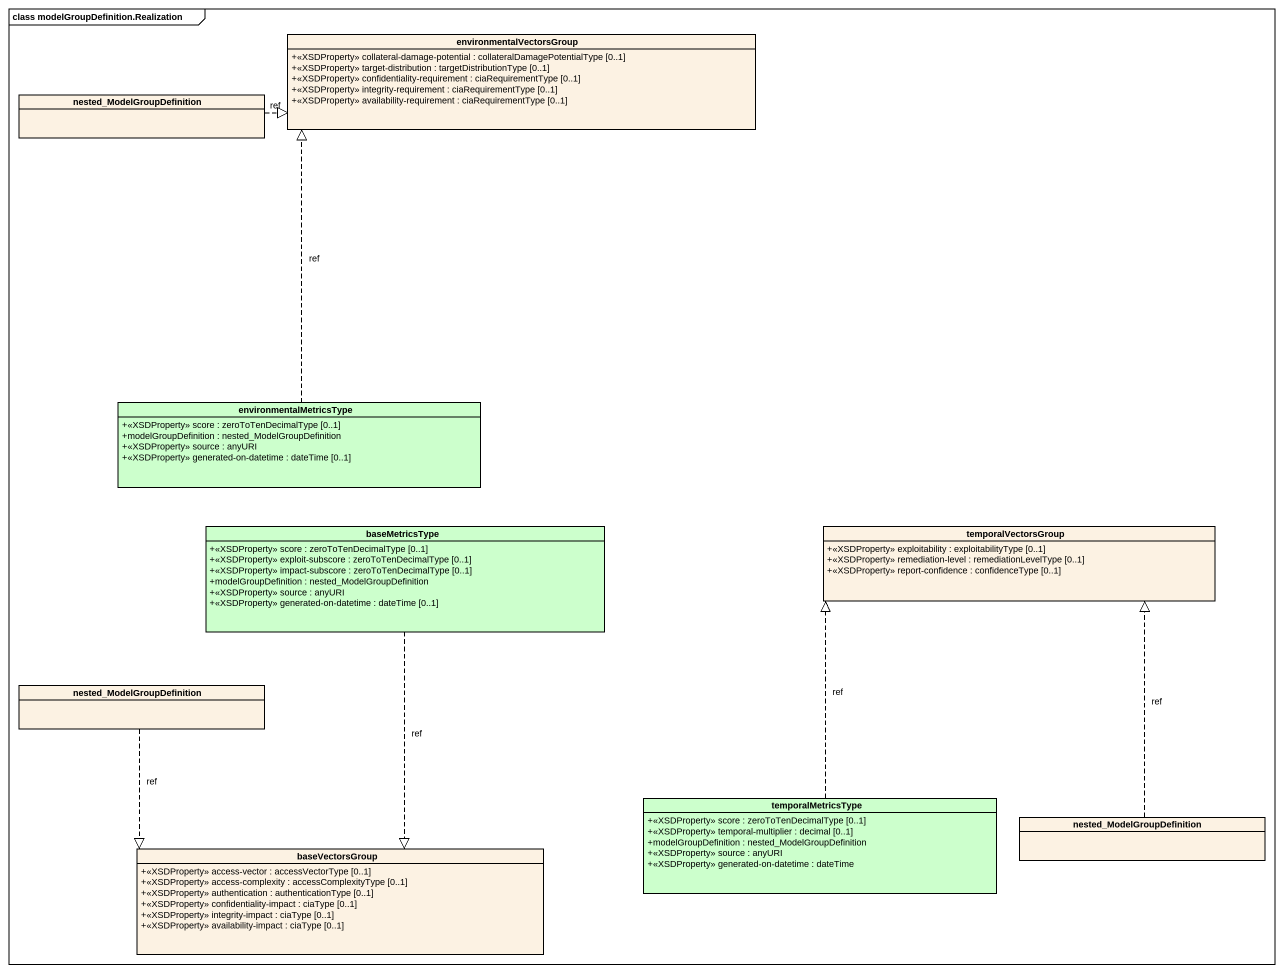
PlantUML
@startuml
mainframe class modelGroupDefinition.Realization
hide circle
hide empty members
skinparam classAttributeIconSize 0
class environmentalVectorsGroup {
  +<<XSDProperty>> collateral-damage-potential : collateralDamagePotentialType [0..1]
  +<<XSDProperty>> target-distribution : targetDistributionType [0..1]
  +<<XSDProperty>> confidentiality-requirement : ciaRequirementType [0..1]
  +<<XSDProperty>> integrity-requirement : ciaRequirementType [0..1]
  +<<XSDProperty>> availability-requirement : ciaRequirementType [0..1]
}
class nested_ModelGroupDefinition
class environmentalMetricsType #CCFFCC {
  +<<XSDProperty>> score : zeroToTenDecimalType [0..1]
  +modelGroupDefinition : nested_ModelGroupDefinition
  +<<XSDProperty>> source : anyURI
  +<<XSDProperty>> generated-on-datetime : dateTime [0..1]
}
class baseMetricsType #CCFFCC {
  +<<XSDProperty>> score : zeroToTenDecimalType [0..1]
  +<<XSDProperty>> exploit-subscore : zeroToTenDecimalType [0..1]
  +<<XSDProperty>> impact-subscore : zeroToTenDecimalType [0..1]
  +modelGroupDefinition : nested_ModelGroupDefinition
  +<<XSDProperty>> source : anyURI
  +<<XSDProperty>> generated-on-datetime : dateTime [0..1]
}
class temporalVectorsGroup {
  +<<XSDProperty>> exploitability : exploitabilityType [0..1]
  +<<XSDProperty>> remediation-level : remediationLevelType [0..1]
  +<<XSDProperty>> report-confidence : confidenceType [0..1]
}
class "nested_ModelGroupDefinition" as nested_ModelGroupDefinition_2
class temporalMetricsType #CCFFCC {
  +<<XSDProperty>> score : zeroToTenDecimalType [0..1]
  +<<XSDProperty>> temporal-multiplier : decimal [0..1]
  +modelGroupDefinition : nested_ModelGroupDefinition
  +<<XSDProperty>> source : anyURI
  +<<XSDProperty>> generated-on-datetime : dateTime
}
class "nested_ModelGroupDefinition" as nested_ModelGroupDefinition_3
class baseVectorsGroup {
  +<<XSDProperty>> access-vector : accessVectorType [0..1]
  +<<XSDProperty>> access-complexity : accessComplexityType [0..1]
  +<<XSDProperty>> authentication : authenticationType [0..1]
  +<<XSDProperty>> confidentiality-impact : ciaType [0..1]
  +<<XSDProperty>> integrity-impact : ciaType [0..1]
  +<<XSDProperty>> availability-impact : ciaType [0..1]
}
nested_ModelGroupDefinition .right.|> environmentalVectorsGroup : ref
environmentalMetricsType .up.|> environmentalVectorsGroup : ref
baseMetricsType ..|> baseVectorsGroup : ref
nested_ModelGroupDefinition_2 ..|> baseVectorsGroup : ref
temporalMetricsType .up.|> temporalVectorsGroup : ref
nested_ModelGroupDefinition_3 .up.|> temporalVectorsGroup : ref
@enduml
